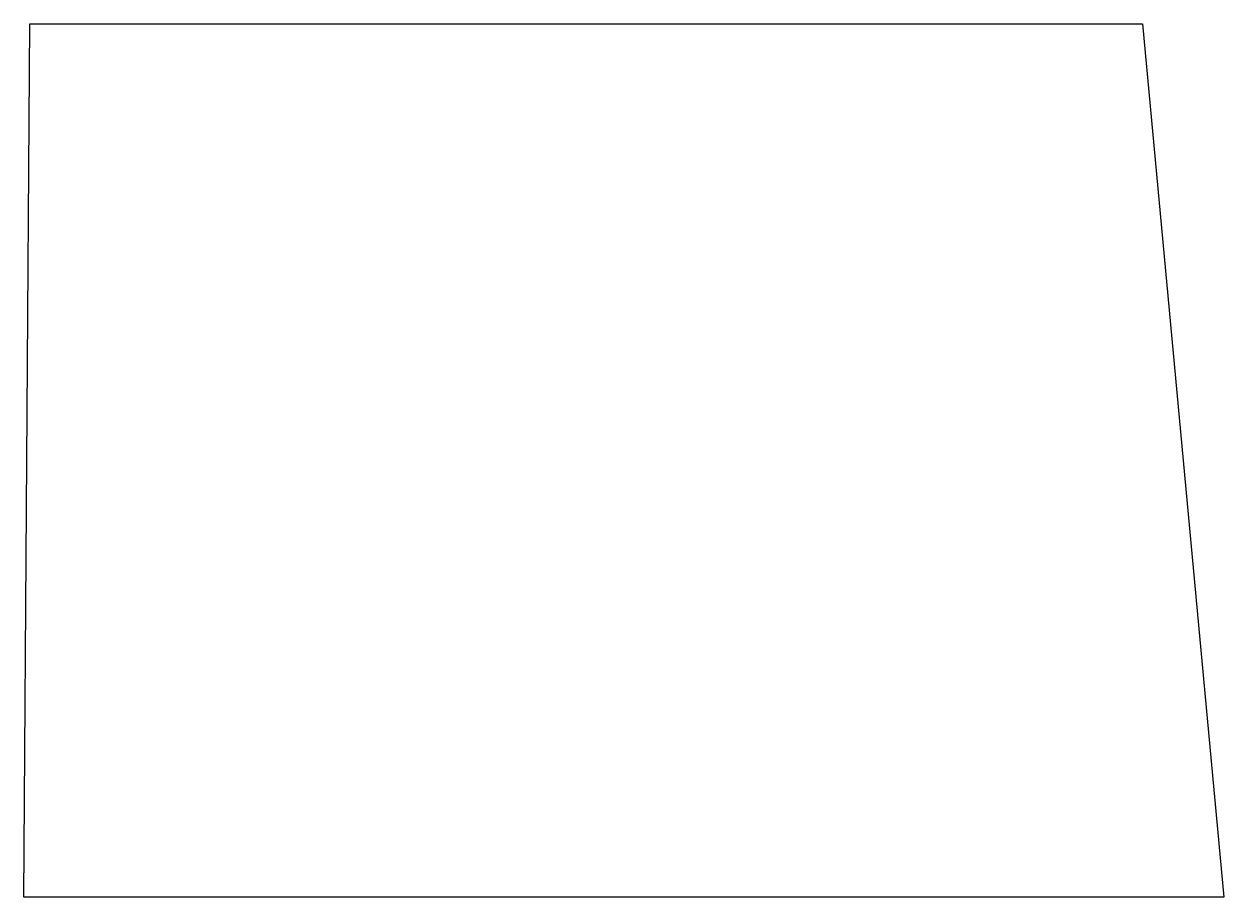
# Model space of a CAD drawing. Header units: inches. Extents: x -2944 to -2247, y -2061 to -1554.
import ezdxf

# ---------------------------------------------------------------- set-up
doc = ezdxf.new("R2010")
doc.units = ezdxf.units.IN
doc.header["$MEASUREMENT"] = 0

msp = doc.modelspace()

# ---------------------------------------------------------------- linework, layer by layer
for p, q in [((-2944.36, -2060.81), (-2940.97, -1553.52)), ((-2940.97, -1553.52), (-2294.58, -1553.52)), ((-2294.58, -1553.52), (-2247.2, -2060.81)), ((-2247.2, -2060.81), (-2944.36, -2060.81))]:
    msp.add_line(p, q)

doc.saveas('drawing.dxf')
